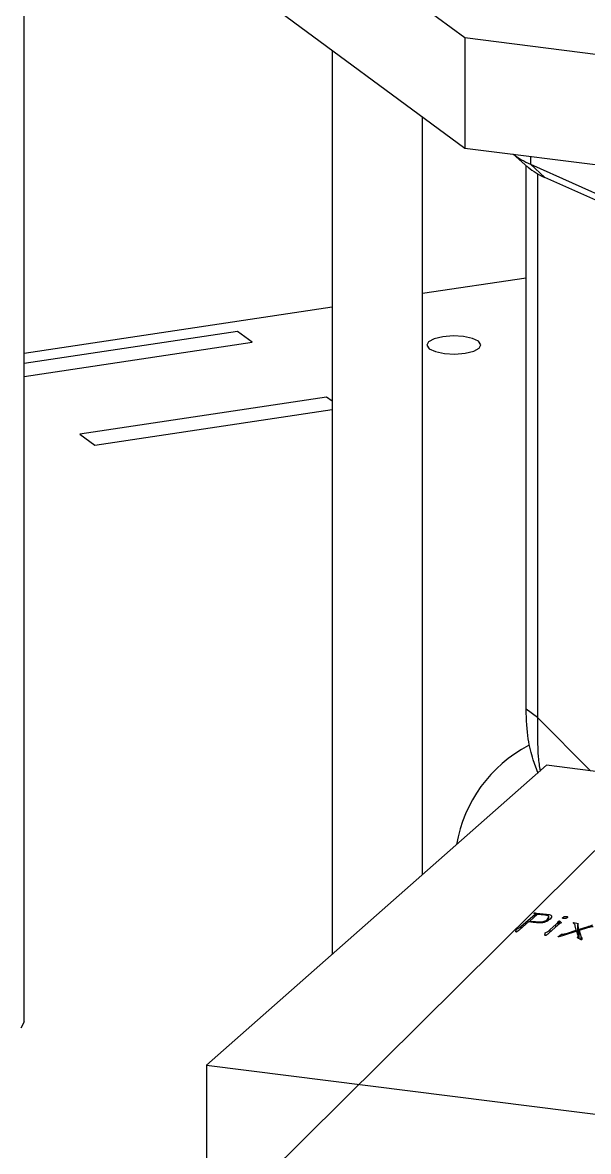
# Model space of a CAD drawing. Header units: millimetres. Extents: x 0 to 297, y 0 to 210.
# Drawn here: x 141.54 to 146.77, y 153.85 to 164.28 of the extents above; entities that cross this region are included whole.
import ezdxf

# ---------------------------------------------------------------- set-up
doc = ezdxf.new("R2010")
doc.units = ezdxf.units.MM
doc.layers.add('图框', color=7, linetype='Continuous')
doc.dimstyles.new('SLDDIMSTYLE0', dxfattribs={"dimtxt": 0.18, "dimasz": 1.016, "dimexe": 0, "dimexo": 0.0625, "dimgap": 0, "dimtad": 0, "dimtih": 1, "dimtoh": 1, "dimdec": 0, "dimrnd": 1e-09, "dimzin": 0, "dimdsep": 46, "dimtxsty": 'Standard', "dimblk1": 'DOT', "dimblk2": 'DOT', "dimsah": 1, "dimcen": 0.09, "dimadec": 0, "dimazin": 0, "dimtfac": 1.016, "dimtdec": 0, "dimtofl": 0, "dimtmove": 0, "dimatfit": 3, "dimldrblk": 'DOT', "dimfxl": 1, "dimfrac": 2, "dimtolj": 1, "dimtzin": 0, "dimarcsym": 0})

# ---------------------------------------------------------------- blocks, each defined once
blk = doc.blocks.new('_Dot')
at = {"color": 0, "linetype": 'ByBlock', "lineweight": -2}
blk.add_line((-0.5, 0), (-1, 0), dxfattribs=at)
at = {"color": 0, "linetype": 'ByBlock', "const_width": 0.5}
blk.add_lwpolyline([(-0.25, 0, 1), (0.25, 0, 1)], format="xyb", close=True, dxfattribs=at)

msp = doc.modelspace()

# ---------------------------------------------------------------- linework, layer by layer
at = {"color": 7, "linetype": 'Continuous', "lineweight": 25}
for p, q in [((141.557, 155.05), (141.557, 170.106)), ((142.783, 166.236), (145.624, 164.138)), ((142.783, 165.214), (145.624, 163.117)), ((145.624, 164.138), (152.081, 163.325)), ((145.624, 164.138), (145.624, 163.117)), ((144.4, 164.02), (144.4, 155.672)), ((145.234, 156.407), (145.234, 163.405)), ((145.624, 163.117), (152.081, 162.303)), ((146.072, 163.06), (146.208, 162.94)), ((146.23, 163.041), (146.23, 162.97)), ((146.19, 157.935), (146.19, 162.957)), ((146.23, 162.97), (147.788, 162.272)), ((146.23, 162.97), (146.364, 162.846)), ((146.297, 162.879), (146.297, 157.859)), ((147.922, 162.148), (146.364, 162.846)), ((146.19, 161.917), (145.234, 161.774)), ((144.4, 161.648), (141.557, 161.22)), ((143.525, 161.425), (141.557, 161.129)), ((143.525, 161.425), (141.557, 161.129)), ((143.662, 161.324), (143.525, 161.425)), ((143.662, 161.324), (143.525, 161.425)), ((141.557, 161.007), (143.662, 161.324)), ((141.557, 161.007), (143.662, 161.324)), ((144.348, 160.818), (142.07, 160.475)), ((144.348, 160.818), (142.07, 160.475)), ((144.4, 160.779), (144.348, 160.818)), ((144.4, 160.779), (144.348, 160.818)), ((142.207, 160.373), (144.4, 160.703)), ((142.207, 160.373), (144.4, 160.703)), ((142.07, 160.475), (142.207, 160.373)), ((142.07, 160.475), (142.207, 160.373)), ((146.297, 157.859), (146.19, 157.935)), ((146.297, 157.859), (146.787, 157.367)), ((146.379, 157.418), (143.239, 154.648)), ((146.254, 157.472), (146.298, 157.346)), ((152.46, 156.652), (146.379, 157.418)), ((146.267, 156.047), (146.267, 156.054)), ((146.213, 155.971), (146.133, 155.9)), ((146.146, 155.933), (146.27, 156.04)), ((146.256, 155.967), (146.213, 155.971)), ((146.294, 156.039), (146.224, 155.98)), ((146.224, 155.98), (146.278, 155.975)), ((146.224, 155.97), (146.224, 155.98)), ((146.287, 155.964), (146.256, 155.967)), ((146.27, 156.019), (146.27, 156.04)), ((146.275, 156.054), (146.283, 156.052)), ((146.275, 156.023), (146.275, 156.054)), ((146.278, 155.965), (146.278, 155.975)), ((146.283, 156.052), (146.309, 156.048)), ((146.283, 156.03), (146.283, 156.052)), ((146.329, 156.038), (146.294, 156.039)), ((146.309, 156.039), (146.309, 156.048)), ((146.379, 156.032), (146.379, 156.043)), ((146.387, 155.979), (146.387, 155.996)), ((146.4, 155.99), (146.4, 156.019)), ((146.488, 155.976), (146.489, 155.98)), ((146.488, 155.946), (146.488, 155.976)), ((146.489, 155.98), (146.499, 155.982)), ((146.489, 155.947), (146.489, 155.98)), ((146.499, 155.982), (146.517, 155.962)), ((146.499, 155.954), (146.499, 155.982)), ((146.531, 156.007), (146.531, 156.013)), ((146.624, 155.964), (146.631, 155.967)), ((146.628, 155.961), (146.624, 155.964)), ((146.631, 155.967), (146.672, 155.957)), ((146.631, 155.958), (146.631, 155.967)), ((146.097, 155.886), (146.098, 155.897)), ((146.097, 155.882), (146.097, 155.886)), ((146.097, 155.881), (146.097, 155.882)), ((146.098, 155.879), (146.098, 155.897)), ((146.146, 155.912), (146.146, 155.933)), ((146.365, 155.853), (146.366, 155.863)), ((146.366, 155.847), (146.366, 155.868)), ((146.366, 155.847), (146.366, 155.865)), ((146.366, 155.847), (146.366, 155.863)), ((146.368, 155.845), (146.368, 155.871)), ((146.401, 155.869), (146.391, 155.859)), ((146.484, 155.942), (146.401, 155.869)), ((146.412, 155.9), (146.465, 155.947)), ((146.412, 155.878), (146.412, 155.9)), ((146.465, 155.925), (146.465, 155.947)), ((146.492, 155.84), (146.502, 155.847)), ((146.502, 155.847), (146.514, 155.856)), ((146.502, 155.836), (146.502, 155.847)), ((146.536, 155.847), (146.506, 155.838)), ((146.514, 155.84), (146.514, 155.856)), ((146.659, 155.885), (146.536, 155.847)), ((146.573, 155.868), (146.654, 155.894)), ((146.573, 155.858), (146.573, 155.868)), ((146.654, 155.894), (146.645, 155.934)), ((146.654, 155.884), (146.654, 155.894)), ((146.67, 155.852), (146.659, 155.885)), ((146.661, 155.881), (146.667, 155.879)), ((146.667, 155.949), (146.667, 155.871)), ((146.669, 155.939), (146.676, 155.901)), ((146.669, 155.861), (146.669, 155.939)), ((146.669, 155.861), (146.676, 155.823)), ((146.676, 155.901), (146.764, 155.929)), ((146.676, 155.823), (146.676, 155.901)), ((146.766, 155.919), (146.681, 155.893)), ((146.681, 155.893), (146.7, 155.83)), ((146.681, 155.816), (146.681, 155.893)), ((146.764, 155.918), (146.764, 155.929)), ((146.492, 155.834), (146.492, 155.84)), ((146.672, 155.82), (146.672, 155.839)), ((146.676, 155.823), (146.681, 155.824)), ((146.689, 155.811), (146.676, 155.818)), ((146.7, 155.807), (146.7, 155.83)), ((143.239, 154.648), (143.239, 152.102)), ((143.239, 154.648), (149.319, 153.882))]:
    msp.add_line(p, q, dxfattribs=at)
at = {"color": 7, "linetype": 'Continuous', "lineweight": 25, "flags": 128}
for points in [[(145.436, 161.221), (145.532, 161.216), (145.627, 161.223), (145.707, 161.242), (145.758, 161.27), (145.774, 161.302), (145.752, 161.334), (145.695, 161.36), (145.613, 161.377), (145.517, 161.383), (145.421, 161.375), (145.342, 161.356), (145.29, 161.329), (145.274, 161.297), (145.296, 161.265), (145.353, 161.239), (145.436, 161.221)], [(141.557, 155.05), (141.557, 155.048), (141.525, 154.991)]]:
    msp.add_lwpolyline(points, dxfattribs=at)
at = {"color": 7, "linetype": 'Continuous', "lineweight": 25}
for centre, radius, start, end in [((146.516, 163.643), 0.731, 232.815, 247.0097), ((146.599, 163.406), 0.607, 230.0304, 247.2685), ((146.801, 156.476), 1.269, 117.5973, 170.4914)]:
    msp.add_arc(centre, radius, start, end, dxfattribs=at)
for points, knots in [([(146.257, 157.469), (146.24, 157.529), (146.203, 157.653), (146.194, 157.838), (146.19, 157.935)], [0, 0, 0, 0, 0.479393, 1, 1, 1, 1]), ([(146.297, 157.859), (146.295, 157.729), (146.293, 157.541), (146.313, 157.407), (146.32, 157.365)], [0, 0, 0, 0, 0.691963, 1, 1, 1, 1]), ([(146.27, 156.04), (146.268, 156.043), (146.266, 156.047), (146.266, 156.052), (146.267, 156.054)], [0, 0, 0, 0, 0.563534, 1, 1, 1, 1]), ([(146.267, 156.054), (146.267, 156.054), (146.267, 156.054), (146.269, 156.054), (146.272, 156.054), (146.274, 156.054), (146.275, 156.054)], [0, 0, 0, 0, 0.1262038, 0.248161, 0.5011521, 1, 1, 1, 1]), ([(146.278, 155.975), (146.287, 155.974), (146.305, 155.973), (146.333, 155.972), (146.369, 155.98), (146.38, 155.989), (146.387, 155.996)], [0, 0, 0, 0, 0.187658, 0.374235, 0.559711, 1, 1, 1, 1]), ([(146.391, 155.981), (146.385, 155.978), (146.372, 155.971), (146.346, 155.964), (146.315, 155.961), (146.297, 155.963), (146.287, 155.964)], [0, 0, 0, 0, 0.280684, 0.56033, 0.779916, 1, 1, 1, 1]), ([(146.309, 156.048), (146.322, 156.048), (146.346, 156.046), (146.369, 156.044), (146.379, 156.043)], [0, 0, 0, 0, 0.560149, 1, 1, 1, 1]), ([(146.375, 156.033), (146.367, 156.034), (146.352, 156.036), (146.336, 156.037), (146.329, 156.038)], [0, 0, 0, 0, 0.559835, 1, 1, 1, 1]), ([(146.387, 155.996), (146.393, 156.003), (146.401, 156.013), (146.4, 156.025), (146.388, 156.031), (146.379, 156.032), (146.375, 156.033)], [0, 0, 0, 0, 0.500923, 0.749732, 0.874672, 1, 1, 1, 1]), ([(146.379, 156.043), (146.388, 156.042), (146.405, 156.04), (146.421, 156.033), (146.428, 156.024), (146.424, 156.006), (146.406, 155.992), (146.391, 155.981)], [0, 0, 0, 0, 0.125209, 0.249571, 0.374711, 0.500106, 1, 1, 1, 1]), ([(146.465, 155.947), (146.468, 155.95), (146.473, 155.955), (146.48, 155.963), (146.485, 155.969), (146.487, 155.974), (146.488, 155.976)], [0, 0, 0, 0, 0.340004, 0.560034, 0.780041, 1, 1, 1, 1]), ([(146.517, 155.962), (146.512, 155.96), (146.504, 155.957), (146.495, 155.952), (146.489, 155.947), (146.486, 155.944), (146.484, 155.942)], [0, 0, 0, 0, 0.339643, 0.559786, 0.779869, 1, 1, 1, 1]), ([(146.538, 156.003), (146.536, 156.003), (146.53, 156.004), (146.526, 156.008), (146.529, 156.011), (146.531, 156.013)], [0, 0, 0, 0, 0.249523, 0.499433, 1, 1, 1, 1]), ([(146.531, 156.013), (146.534, 156.016), (146.538, 156.019), (146.548, 156.023), (146.556, 156.023), (146.561, 156.023), (146.567, 156.022), (146.571, 156.02), (146.573, 156.019), (146.575, 156.015), (146.572, 156.012), (146.57, 156.009)], [0, 0, 0, 0, 0.250251, 0.375195, 0.437424, 0.499949, 0.56276, 0.625215, 0.687866, 0.750538, 1, 1, 1, 1]), ([(146.57, 156.009), (146.566, 156.007), (146.562, 156.005), (146.553, 156.003), (146.548, 156.002), (146.543, 156.002), (146.54, 156.003), (146.538, 156.003)], [0, 0, 0, 0, 0.499091, 0.624951, 0.74949, 0.874782, 1, 1, 1, 1]), ([(146.645, 155.934), (146.644, 155.939), (146.642, 155.948), (146.633, 155.957), (146.628, 155.961)], [0, 0, 0, 0, 0.560342, 1, 1, 1, 1]), ([(146.672, 155.957), (146.67, 155.954), (146.666, 155.948), (146.668, 155.942), (146.669, 155.939)], [0, 0, 0, 0, 0.5578402, 1, 1, 1, 1]), ([(146.099, 155.878), (146.098, 155.879), (146.097, 155.88), (146.097, 155.882), (146.097, 155.882)], [0, 0, 0, 0, 0.556466, 1, 1, 1, 1]), ([(146.098, 155.897), (146.098, 155.898), (146.098, 155.901), (146.099, 155.903), (146.1, 155.904), (146.102, 155.905), (146.107, 155.907), (146.122, 155.913), (146.134, 155.922), (146.143, 155.93), (146.146, 155.933)], [0, 0, 0, 0, 0.128462, 0.17287, 0.19166, 0.215647, 0.244081, 0.357949, 0.802376, 1, 1, 1, 1]), ([(146.133, 155.9), (146.128, 155.897), (146.122, 155.891), (146.111, 155.884), (146.106, 155.881), (146.103, 155.879), (146.102, 155.879), (146.101, 155.878), (146.1, 155.878), (146.1, 155.878), (146.099, 155.878), (146.099, 155.878)], [0, 0, 0, 0, 0.4995404, 0.7490082, 0.8747285, 0.9356521, 0.9694767, 0.9772385, 0.9841688, 0.9916182, 1, 1, 1, 1]), ([(146.366, 155.863), (146.366, 155.865), (146.365, 155.868), (146.367, 155.87), (146.368, 155.871)], [0, 0, 0, 0, 0.5646798, 1, 1, 1, 1]), ([(146.369, 155.845), (146.367, 155.846), (146.365, 155.847), (146.365, 155.85), (146.365, 155.852), (146.365, 155.853)], [0, 0, 0, 0, 0.269256, 0.553524, 1, 1, 1, 1]), ([(146.368, 155.871), (146.376, 155.874), (146.387, 155.879), (146.397, 155.887), (146.405, 155.894), (146.41, 155.898), (146.412, 155.9)], [0, 0, 0, 0, 0.339431, 0.559546, 0.779773, 1, 1, 1, 1]), ([(146.391, 155.859), (146.388, 155.857), (146.383, 155.853), (146.377, 155.849), (146.373, 155.847), (146.372, 155.846), (146.371, 155.845), (146.37, 155.845), (146.369, 155.845), (146.369, 155.845), (146.369, 155.845)], [0, 0, 0, 0, 0.498949, 0.749706, 0.872924, 0.938032, 0.954161, 0.968947, 0.983793, 1, 1, 1, 1]), ([(146.514, 155.856), (146.515, 155.856), (146.516, 155.857), (146.517, 155.858), (146.522, 155.858), (146.529, 155.858), (146.537, 155.859), (146.553, 155.861), (146.564, 155.865), (146.573, 155.868)], [0, 0, 0, 0, 0.062723, 0.09393, 0.12491, 0.250184, 0.374715, 0.499694, 1, 1, 1, 1]), ([(146.676, 155.818), (146.672, 155.82), (146.664, 155.823), (146.667, 155.83), (146.673, 155.836), (146.671, 155.844), (146.671, 155.849), (146.67, 155.852)], [0, 0, 0, 0, 0.171642, 0.333801, 0.555423, 0.777712, 1, 1, 1, 1]), ([(146.668, 155.871), (146.668, 155.87), (146.666, 155.867), (146.668, 155.863), (146.669, 155.861)], [0, 0, 0, 0, 0.221876, 1, 1, 1, 1]), ([(146.764, 155.929), (146.774, 155.932), (146.79, 155.937), (146.802, 155.943), (146.807, 155.946)], [0, 0, 0, 0, 0.560022, 1, 1, 1, 1]), ([(146.81, 155.926), (146.805, 155.926), (146.795, 155.926), (146.78, 155.923), (146.771, 155.92), (146.766, 155.919)], [0, 0, 0, 0, 0.279238, 0.559503, 1, 1, 1, 1]), ([(146.506, 155.838), (146.502, 155.836), (146.496, 155.835), (146.49, 155.834), (146.489, 155.833), (146.488, 155.833), (146.488, 155.834), (146.488, 155.834), (146.487, 155.834), (146.487, 155.834), (146.487, 155.835), (146.488, 155.837), (146.491, 155.839), (146.492, 155.84)], [0, 0, 0, 0, 0.42173, 0.47339, 0.501949, 0.508218, 0.514232, 0.520754, 0.527711, 0.545486, 0.563116, 0.750323, 1, 1, 1, 1]), ([(146.699, 155.807), (146.698, 155.808), (146.695, 155.808), (146.692, 155.81), (146.69, 155.811), (146.689, 155.811)], [0, 0, 0, 0, 0.28022, 0.55905, 1, 1, 1, 1]), ([(146.7, 155.83), (146.703, 155.824), (146.707, 155.817), (146.704, 155.809), (146.702, 155.807), (146.701, 155.807), (146.701, 155.807), (146.701, 155.807), (146.701, 155.807), (146.701, 155.807), (146.7, 155.807), (146.7, 155.807), (146.7, 155.807), (146.699, 155.807), (146.699, 155.807)], [0, 0, 0, 0, 0.749753, 0.936481, 0.952359, 0.960881, 0.962736, 0.964438, 0.966091, 0.967838, 0.972897, 0.978534, 0.986804, 1, 1, 1, 1])]:
    msp.add_open_spline(points, degree=3, knots=knots, dxfattribs=at)

# ---------------------------------------------------------------- leaders
at = {"layer": '图框'}
msp.add_leader([(149.267, 159.052), (100.427, 110.632)], dimstyle='SLDDIMSTYLE0', dxfattribs=at)

doc.saveas('drawing.dxf')
